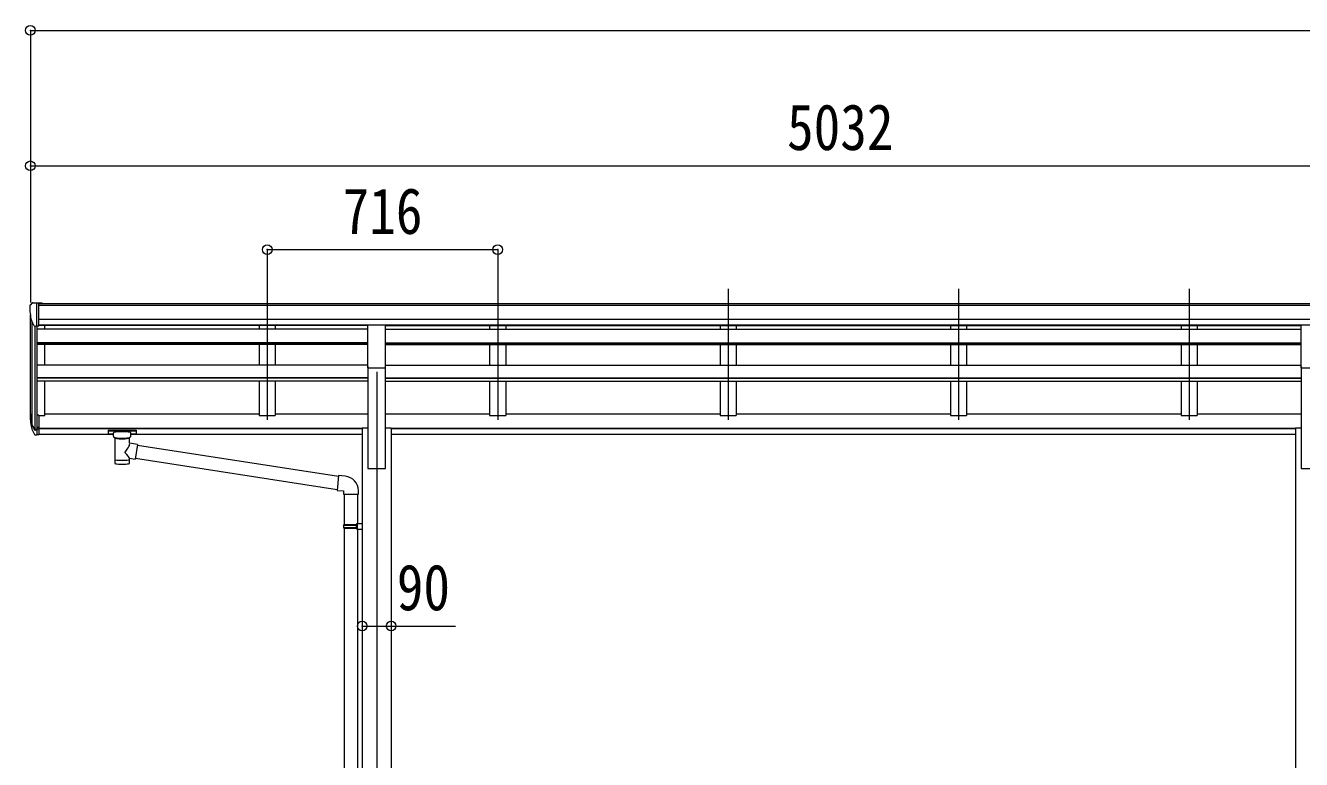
# Model space of a CAD drawing. Units: millimetres at full size, sheet at 1:30. Extents: x -8385 to 8479, y -5853 to 5787.
# Drawn here: x -1392 to 2573, y -836 to 1445 of the extents above; entities that cross this region are included whole.
import ezdxf
from ezdxf.enums import TextEntityAlignment as Align

# ---------------------------------------------------------------- set-up
doc = ezdxf.new("R2010")
doc.units = ezdxf.units.MM
doc.header["$LTSCALE"] = 30
doc.header["$PDMODE"] = 32
doc.header["$PDSIZE"] = 30
for name, color, linetype, lineweight in [('0-1_本体', 4, 'Continuous', 9), ('0-2_部品', 7, 'Continuous', 9), ('0-8_PARTS2', 2, 'Continuous', 9), ('0-A_寸法', 6, 'Continuous', 9), ('0-B_EXTLINE', 6, 'Continuous', 9)]:
    doc.layers.add(name, color=color, linetype=linetype, lineweight=lineweight)
doc.styles.add('ＭＳ ゴシック', font='')
doc.styles.get('ＭＳ ゴシック').set_extended_font_data('MS Gothic')

msp = doc.modelspace()

# ---------------------------------------------------------------- linework, layer by layer
at = {"layer": '0-1_本体'}
for p, q in [((-1350.09, 581.11), (3648.91, 581.11)), ((-1350.09, 575.77), (3648.91, 575.77)), ((-1376.59, 231.6), (-1376.59, 544.36)), ((-1372.31, 525.56), (-1372.31, 207.33)), ((-1350.09, 532.24), (3648.91, 532.24)), ((-1362.59, 510.21), (-1362.59, 189.33)), ((-1356.59, 509.73), (-1356.59, 233.77)), ((-328.09, 500.94), (-1356.59, 500.94)), ((-1350.09, 514.57), (3648.91, 514.57)), ((-328.09, 512.19), (-1350.09, 512.19)), ((-1331.59, 500.94), (-1331.59, 512.19)), ((-665.59, 512.13), (-665.59, 500.94)), ((-615.59, 512.13), (-615.59, 500.94)), ((-273.09, 512.19), (2571.91, 512.19)), ((-273.09, 500.94), (2571.91, 500.94)), ((50.41, 512.13), (50.41, 500.94)), ((100.41, 512.13), (100.41, 500.94)), ((766.41, 512.13), (766.41, 500.94)), ((816.41, 512.13), (816.41, 500.94)), ((1482.41, 512.13), (1482.41, 500.94)), ((1532.41, 512.13), (1532.41, 500.94)), ((2198.41, 512.13), (2198.41, 500.94)), ((2248.41, 512.13), (2248.41, 500.94)), ((-328.09, 459.01), (-1356.59, 459.01)), ((-328.09, 457.51), (-1356.59, 457.51)), ((-328.09, 453.31), (-1356.59, 453.31)), ((-1331.59, 389.58), (-1331.59, 453.31)), ((-665.59, 453.31), (-665.59, 389.58)), ((-615.59, 453.31), (-615.59, 389.58)), ((-273.09, 459.01), (2571.91, 459.01)), ((-273.09, 457.51), (2571.91, 457.51)), ((-273.09, 453.31), (2571.91, 453.31)), ((50.41, 453.31), (50.41, 389.58)), ((100.41, 453.31), (100.41, 389.58)), ((766.41, 453.31), (766.41, 389.58)), ((816.41, 453.31), (816.41, 389.58)), ((1482.41, 453.31), (1482.41, 389.58)), ((1532.41, 453.31), (1532.41, 389.58)), ((2198.41, 453.31), (2198.41, 389.58)), ((2248.41, 453.31), (2248.41, 389.58)), ((-328.1, 389.58), (-1356.59, 389.58)), ((-328.09, 385.26), (-328.09, 68.47)), ((-273.09, 68.47), (-273.09, 385.26)), ((-273.08, 389.58), (2571.92, 389.58)), ((2571.91, 385.26), (2571.91, 68.47)), ((-328.09, 350.14), (-1356.59, 350.14)), ((-328.09, 348.66), (-1356.59, 348.66)), ((-328.09, 339.41), (-1356.59, 339.41)), ((-1331.59, 232.94), (-1331.59, 339.41)), ((-665.59, 339.41), (-665.59, 232.92)), ((-615.59, 339.41), (-615.59, 232.92)), ((-273.09, 350.14), (2571.91, 350.14)), ((-273.09, 348.66), (2571.91, 348.66)), ((-273.09, 339.41), (2571.91, 339.41)), ((50.41, 339.41), (50.41, 232.92)), ((100.41, 339.41), (100.41, 232.92)), ((766.41, 339.41), (766.41, 232.92)), ((816.41, 339.41), (816.41, 232.92)), ((1482.41, 339.41), (1482.41, 232.92)), ((1532.41, 339.41), (1532.41, 232.92)), ((2198.41, 339.41), (2198.41, 232.92)), ((2248.41, 339.41), (2248.41, 232.92)), ((-1350.09, 232.94), (-1331.59, 232.94)), ((-1331.59, 237.74), (-665.59, 237.74)), ((-665.59, 232.92), (-615.59, 232.92)), ((-615.59, 237.74), (-328.09, 237.74)), ((-273.09, 237.74), (50.41, 237.74)), ((50.41, 232.92), (100.41, 232.92)), ((100.41, 237.74), (766.41, 237.74)), ((766.41, 232.92), (816.41, 232.92)), ((816.41, 237.74), (1482.41, 237.74)), ((1482.41, 232.92), (1532.41, 232.92)), ((1532.41, 237.74), (2198.41, 237.74)), ((2198.41, 232.92), (2248.41, 232.92)), ((2248.41, 237.74), (2571.91, 237.74)), ((-1350.09, 193.65), (-345.59, 193.65)), ((-1350.09, 192.25), (-345.59, 192.25)), ((-1350.09, 174.88), (-1118.59, 174.88)), ((-1064.59, 174.88), (-345.59, 174.88)), ((-345.59, 194.85), (-328.09, 194.85)), ((-345.59, 194.85), (-345.59, -2192.54)), ((-273.09, 194.85), (-255.59, 194.85)), ((-255.59, 194.85), (-255.59, -2192.54)), ((-255.59, 193.65), (2554.21, 193.65)), ((-255.59, 192.25), (2554.21, 192.25)), ((-255.59, 174.88), (2554.21, 174.88)), ((2554.21, 194.85), (2571.91, 194.85)), ((2554.21, 194.85), (2554.21, -2192.54)), ((-328.09, 68.47), (-273.09, 68.47)), ((2571.91, 68.47), (2626.91, 68.47))]:
    msp.add_line(p, q, dxfattribs=at)
at = {"layer": '0-2_部品'}
for p, q in [((-1378.59, 573.35), (-1378.59, 572.72)), ((-1371.68, 582.15), (-1375.75, 576.35)), ((-1368.59, 582.72), (-1370.92, 582.58)), ((-1368.59, 582.72), (-1350.09, 582.72)), ((-1356.59, 509.74), (-1356.59, 582.72)), ((-1350.09, 582.72), (-1340.09, 582.63)), ((-1350.09, 510.74), (-1350.09, 582.72)), ((-1340.09, 581.12), (-1340.09, 582.63)), ((-1364.22, 511.55), (-1373.49, 527.61)), ((-1356.59, 509.74), (-1361.8, 510.05)), ((-1350.09, 510.74), (-1356.59, 510.74)), ((-328.09, 514.28), (-273.09, 514.28)), ((-328.09, 380.77), (-328.09, 514.28)), ((-273.09, 380.77), (-273.09, 514.28)), ((2571.91, 514.28), (2626.91, 514.28)), ((2571.91, 380.77), (2571.91, 514.28)), ((-328.09, 380.77), (-273.09, 380.77)), ((2571.91, 380.77), (2626.91, 380.77)), ((-1374.2, 207.73), (-1364.04, 188.56)), ((-1363.03, 189.81), (-1372.78, 208.22)), ((-1356.59, 233.77), (-1356.59, 171.89)), ((-1350.09, 233.77), (-1356.59, 233.77)), ((-1350.09, 233.77), (-1350.09, 172.71)), ((-1371.61, 190.87), (-1364.04, 173.39)), ((-1356.59, 189.06), (-1361.73, 189.06)), ((-1356.59, 187.06), (-1361.44, 187.06)), ((-1356.59, 171.89), (-1361.44, 171.89)), ((-1350.09, 195.46), (-1356.59, 195.46)), ((-1350.09, 190.06), (-1356.59, 190.06)), ((-1350.09, 172.71), (-1356.59, 172.71)), ((-1135.09, 186.99), (-1135.09, 176.23)), ((-1135.09, 186.8), (-1135.09, 185.26)), ((-1133.09, 187.66), (-1050.09, 187.66)), ((-1133.09, 185.48), (-1050.09, 185.48)), ((-1133.09, 175.57), (-1118.59, 175.57)), ((-1118.59, 168.76), (-1118.59, 179.04)), ((-1114.49, 164.26), (-1114.51, 83.97)), ((-1068.69, 146.69), (-1068.69, 164.27)), ((-1064.59, 168.76), (-1064.59, 179.04)), ((-1064.59, 175.57), (-1050.09, 175.57)), ((-1048.09, 186.99), (-1048.09, 176.23)), ((-1043.47, 142.78), (-1068.69, 146.69)), ((-1043.47, 142.78), (-1050.49, 97.52)), ((-1043.78, 140.77), (-419.25, 43.88)), ((-1068.68, 83.97), (-1068.69, 100.6)), ((-1068.69, 100.34), (-1050.49, 97.52)), ((-422.92, 1.94), (-1050.22, 99.26)), ((-398.24, 44.06), (-419.08, 45.88)), ((-403.16, -11.68), (-357.16, -11.68)), ((-401.79, -11.68), (-401.79, -105.59)), ((-359.79, -11.68), (-359.79, -103.03)), ((-357.16, -11.68), (-357.16, -0.77)), ((-403.79, -107.59), (-402.79, -105.59)), ((-403.79, -107.59), (-359.79, -107.59)), ((-403.79, -107.59), (-403.79, -115.59)), ((-403.79, -115.59), (-359.79, -115.59)), ((-403.79, -115.59), (-402.79, -117.59)), ((-402.79, -105.59), (-359.79, -105.59)), ((-402.79, -117.59), (-359.79, -117.59)), ((-401.79, -117.59), (-401.79, -1211.77)), ((-364.27, -107.59), (-364.7, -105.59)), ((-361.79, -103.09), (-345.79, -102.61)), ((-361.79, -105.09), (-361.79, -103.09)), ((-361.79, -105.09), (-359.79, -105.09)), ((-361.79, -120.09), (-361.79, -118.09)), ((-345.79, -102.61), (-345.79, -120.56)), ((-361.79, -120.09), (-345.79, -120.56)), ((-359.79, -120.14), (-359.79, -1209.21))]:
    msp.add_line(p, q, dxfattribs=at)
for points in [[(-1135.09, 186.99), (-1135.05, 187.19), (-1134.97, 187.33), (-1134.87, 187.42), (-1134.77, 187.48), (-1134.65, 187.53), (-1134.36, 187.59), (-1133.87, 187.63), (-1133.33, 187.65), (-1133.09, 187.66)], [(-1135.09, 176.23), (-1135.05, 176.04), (-1134.97, 175.9), (-1134.87, 175.81), (-1134.77, 175.75), (-1134.65, 175.7), (-1134.36, 175.64), (-1133.87, 175.59), (-1133.33, 175.57), (-1133.09, 175.57)], [(-1118.55, 168.82), (-1118.58, 168.46), (-1118.33, 167.5), (-1117.81, 166.62), (-1117.01, 165.78), (-1115.89, 164.98), (-1114.49, 164.26)], [(-1068.69, 164.27), (-1068.46, 164.37), (-1067.1, 165.1), (-1065.99, 165.95), (-1065.23, 166.81), (-1064.77, 167.71), (-1064.6, 168.6)], [(-1050.09, 187.66), (-1049.74, 187.65), (-1049.21, 187.63), (-1048.76, 187.58), (-1048.46, 187.5), (-1048.29, 187.4), (-1048.17, 187.26), (-1048.1, 187.08), (-1048.09, 186.99)], [(-1050.09, 175.57), (-1049.74, 175.57), (-1049.21, 175.6), (-1048.76, 175.65), (-1048.46, 175.73), (-1048.29, 175.83), (-1048.17, 175.96), (-1048.1, 176.14), (-1048.09, 176.23)], [(-419.08, 45.88), (-423.08, 0.06), (-403.16, -1.68), (-403.16, -11.68)], [(-364.27, -107.59), (-364.27, -115.59), (-364.7, -117.59)], [(-361.79, -118.09), (-359.79, -118.09), (-359.79, -105.09)]]:
    msp.add_lwpolyline(points, dxfattribs=at)
for centre, radius, start, end in [((-1375.59, 573.35), 3, 93, 180), ((-1176.59, 572.72), 202, 180, 192.90261), ((-1370.86, 581.58), 1, 93.5, 145), ((-1361.62, 513.05), 3, 210, 266.5), ((-1287.93, 229.9), 89.07, 174.49576, 194.41188), ((-1288.64, 234.18), 88.05, 177.22392, 197.21071), ((-1243.37, 226.95), 133.22, 183.27987, 195.71302), ((-1361.44, 190.06), 3, 210, 270), ((-1361.44, 174.89), 3, 210, 270), ((-1361.73, 190.56), 1.5, 210, 270), ((-402.16, -0.77), 45, 0, 85)]:
    msp.add_arc(centre, radius, start, end, dxfattribs=at)
for centre, major_axis, ratio, start_param, end_param in [((-1133.09, 185.26), (2, 0), 0.109601, 1.5707963, 3.1415927), ((-1091.59, 179.04), (27, 0), 0.122176, 6.2831853, 9.424778), ((-1091.58, 163.81), (-22.91, 0.42), 0.072511, 0.0008029, 1.5715993), ((-1091.58, 162.18), (-22.91, 0.42), 0.072511, 0.0008029, 1.5715993), ((-1091.6, 163.81), (22.92, 0.42), 0.07247, 4.71158, 6.2823764), ((-1091.6, 162.18), (22.92, 0.42), 0.07247, 4.71158, 6.2823764), ((-1080.59, 168.76), (16, 0), 0.361356, 6.2636979, 6.2831853), ((-1050.09, 185.26), (2, 0), 0.109601, 0, 1.5707963), ((-1091.59, 120.15), (-22.81, -26.62), 0.234429, 1.6855472, 3.1268519), ((-1091.59, 83.97), (22.92, 0), 0.101955, 3.1415499, 6.2833984), ((-1091.59, 96.41), (22.91, 0), 0.122865, 3.1415927, 6.2831853), ((-1089.04, 122.79), (20.32, -22.25), 0.045535, 0.0389954, 1.3075346)]:
    msp.add_ellipse(centre, major_axis=major_axis, ratio=ratio, start_param=start_param, end_param=end_param, dxfattribs=at)
at = {"layer": '0-8_PARTS2'}
for p, q in [((-640.59, 626.04), (-640.59, 219.25)), ((75.41, 626.04), (75.41, 219.25)), ((791.41, 626.04), (791.41, 219.25)), ((1507.41, 626.04), (1507.41, 219.25)), ((2223.41, 626.04), (2223.41, 219.25)), ((-300.59, 368.47), (-300.59, -3081.53))]:
    msp.add_line(p, q, dxfattribs=at)
at = {"layer": '0-A_寸法'}
for p, q in [((-1376.59, 1429.96), (-1376.59, 1008.92)), ((-1376.59, 1429.96), (-1376.59, 1008.92)), ((-1376.59, 1429.96), (6539.41, 1429.96)), ((-1376.59, 1008.92), (3655.41, 1008.92)), ((-640.59, 748.28), (75.41, 748.28)), ((-345.59, -421.49), (-255.59, -421.49))]:
    msp.add_line(p, q, dxfattribs=at)
msp.add_point((-1376.59, 1429.96), dxfattribs=at)
at = {"layer": '0-B_EXTLINE'}
for p, q in [((-1376.59, 1008.92), (-1376.59, 583.86)), ((-640.59, 748.28), (-640.59, 585.79)), ((75.41, 748.28), (75.41, 585.79)), ((-255.59, -421.49), (-55.59, -421.49))]:
    msp.add_line(p, q, dxfattribs=at)
for p in [(-1376.59, 1008.92), (-640.59, 748.28), (75.41, 748.28), (-345.59, -421.49), (-255.59, -421.49)]:
    msp.add_point(p, dxfattribs=at)

# ---------------------------------------------------------------- texts
at = {"layer": '0-B_EXTLINE', "color": 7, "style": 'ＭＳ ゴシック', "width": 0.85}
for s, p in [('5032', (974.41, 1014.92)), ('716', (-406.34, 754.28)), ('90', (-238.09, -415.49))]:
    msp.add_text(s, height=143, dxfattribs=at).set_placement(p, align=Align.BOTTOM_LEFT)

doc.saveas('drawing.dxf')
